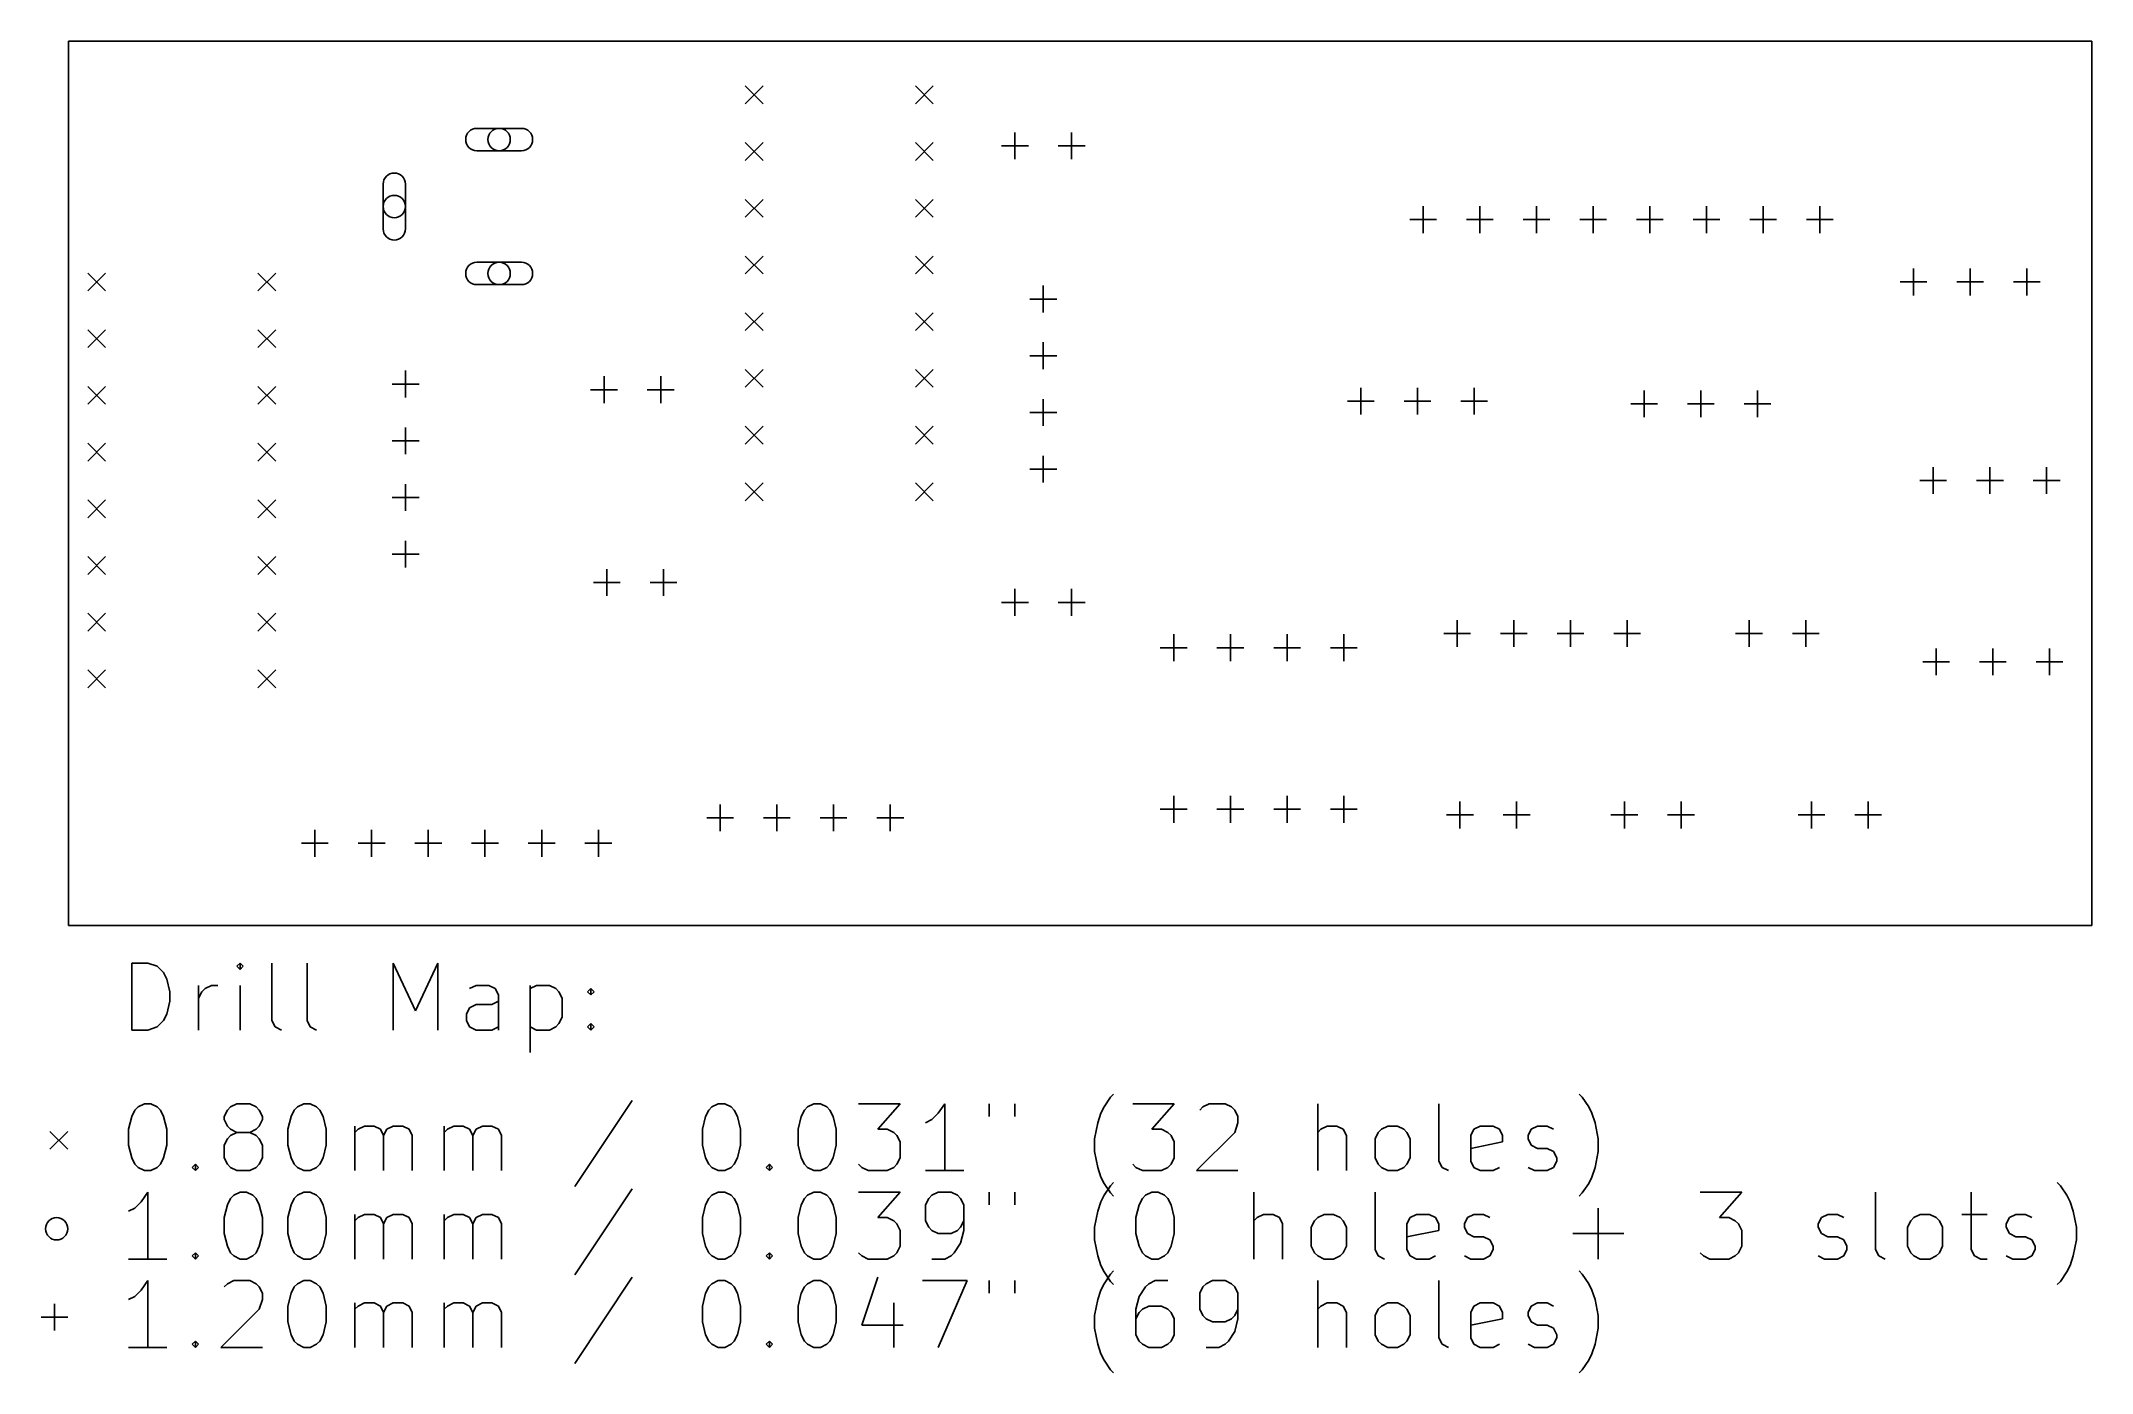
# Model space of a CAD drawing. Extents: x 155.5 to 247.4, y -140.1 to -80.4.
import ezdxf

# ---------------------------------------------------------------- set-up
doc = ezdxf.new("R2010")
doc.units = 0
doc.layers.add('BLACK', color=7, linetype='CONTINUOUS')

msp = doc.modelspace()

# ---------------------------------------------------------------- linework, layer by layer
at = {"layer": 'BLACK', "linetype": 'CONTINUOUS'}
for p, q in [((156.718, -120.015), (156.718, -80.391)), ((156.718, -80.391), (247.396, -80.391)), ((247.396, -80.391), (247.396, -120.015)), ((187.052, -82.404), (187.852, -83.204)), ((187.852, -82.404), (187.052, -83.204)), ((194.672, -82.404), (195.472, -83.204)), ((195.472, -82.404), (194.672, -83.204)), ((177.022, -84.305), (175.022, -84.305)), ((199.136, -84.49), (199.136, -85.69)), ((201.676, -84.49), (201.676, -85.69)), ((177.022, -85.305), (175.022, -85.305)), ((187.052, -84.944), (187.852, -85.744)), ((187.852, -84.944), (187.052, -85.744)), ((194.672, -84.944), (195.472, -85.744)), ((195.472, -84.944), (194.672, -85.744)), ((198.536, -85.09), (199.736, -85.09)), ((201.076, -85.09), (202.276, -85.09)), ((170.822, -86.805), (170.822, -88.805)), ((171.822, -86.805), (171.822, -88.805)), ((187.052, -87.484), (187.852, -88.284)), ((187.852, -87.484), (187.052, -88.284)), ((194.672, -87.484), (195.472, -88.284)), ((195.472, -87.484), (194.672, -88.284)), ((217.424, -87.792), (217.424, -88.992)), ((219.964, -87.792), (219.964, -88.992)), ((222.504, -87.792), (222.504, -88.992)), ((225.044, -87.792), (225.044, -88.992)), ((227.584, -87.792), (227.584, -88.992)), ((230.124, -87.792), (230.124, -88.992)), ((232.664, -87.792), (232.664, -88.992)), ((235.204, -87.792), (235.204, -88.992)), ((216.824, -88.392), (218.024, -88.392)), ((219.364, -88.392), (220.564, -88.392)), ((221.904, -88.392), (223.104, -88.392)), ((224.444, -88.392), (225.644, -88.392)), ((226.984, -88.392), (228.184, -88.392)), ((229.524, -88.392), (230.724, -88.392)), ((232.064, -88.392), (233.264, -88.392)), ((234.604, -88.392), (235.804, -88.392)), ((187.052, -90.024), (187.852, -90.824)), ((187.852, -90.024), (187.052, -90.824)), ((194.672, -90.024), (195.472, -90.824)), ((195.472, -90.024), (194.672, -90.824)), ((157.588, -90.786), (158.388, -91.586)), ((158.388, -90.786), (157.588, -91.586)), ((165.208, -90.786), (166.008, -91.586)), ((166.008, -90.786), (165.208, -91.586)), ((177.022, -90.305), (175.022, -90.305)), ((239.395, -90.586), (239.395, -91.786)), ((241.935, -90.586), (241.935, -91.786)), ((244.475, -90.586), (244.475, -91.786)), ((177.022, -91.305), (175.022, -91.305)), ((200.406, -91.348), (200.406, -92.548)), ((238.795, -91.186), (239.995, -91.186)), ((241.335, -91.186), (242.535, -91.186)), ((243.875, -91.186), (245.075, -91.186)), ((187.052, -92.564), (187.852, -93.364)), ((187.852, -92.564), (187.052, -93.364)), ((194.672, -92.564), (195.472, -93.364)), ((195.472, -92.564), (194.672, -93.364)), ((199.806, -91.948), (201.006, -91.948)), ((157.588, -93.326), (158.388, -94.126)), ((158.388, -93.326), (157.588, -94.126)), ((165.208, -93.326), (166.008, -94.126)), ((166.008, -93.326), (165.208, -94.126)), ((199.806, -94.488), (201.006, -94.488)), ((200.406, -93.888), (200.406, -95.088)), ((171.831, -95.158), (171.831, -96.358)), ((180.721, -95.412), (180.721, -96.612)), ((183.261, -95.412), (183.261, -96.612)), ((187.052, -95.104), (187.852, -95.904)), ((187.852, -95.104), (187.052, -95.904)), ((194.672, -95.104), (195.472, -95.904)), ((195.472, -95.104), (194.672, -95.904)), ((157.588, -95.866), (158.388, -96.666)), ((158.388, -95.866), (157.588, -96.666)), ((165.208, -95.866), (166.008, -96.666)), ((166.008, -95.866), (165.208, -96.666)), ((171.231, -95.758), (172.431, -95.758)), ((180.121, -96.012), (181.321, -96.012)), ((182.661, -96.012), (183.861, -96.012)), ((200.406, -96.428), (200.406, -97.628)), ((214.63, -95.92), (214.63, -97.12)), ((217.17, -95.92), (217.17, -97.12)), ((219.71, -95.92), (219.71, -97.12)), ((227.33, -96.047), (227.33, -97.247)), ((229.87, -96.047), (229.87, -97.247)), ((232.41, -96.047), (232.41, -97.247)), ((199.806, -97.028), (201.006, -97.028)), ((214.03, -96.52), (215.23, -96.52)), ((216.57, -96.52), (217.77, -96.52)), ((219.11, -96.52), (220.31, -96.52)), ((226.73, -96.647), (227.93, -96.647)), ((229.27, -96.647), (230.47, -96.647)), ((231.81, -96.647), (233.01, -96.647)), ((171.231, -98.298), (172.431, -98.298)), ((171.831, -97.698), (171.831, -98.898)), ((187.052, -97.644), (187.852, -98.444)), ((187.852, -97.644), (187.052, -98.444)), ((194.672, -97.644), (195.472, -98.444)), ((195.472, -97.644), (194.672, -98.444)), ((157.588, -98.406), (158.388, -99.206)), ((158.388, -98.406), (157.588, -99.206)), ((165.208, -98.406), (166.008, -99.206)), ((166.008, -98.406), (165.208, -99.206)), ((200.406, -98.968), (200.406, -100.168)), ((199.806, -99.568), (201.006, -99.568)), ((239.684, -100.076), (240.884, -100.076)), ((240.284, -99.476), (240.284, -100.676)), ((242.224, -100.076), (243.424, -100.076)), ((242.824, -99.476), (242.824, -100.676)), ((244.764, -100.076), (245.964, -100.076)), ((245.364, -99.476), (245.364, -100.676)), ((157.588, -100.946), (158.388, -101.746)), ((158.388, -100.946), (157.588, -101.746)), ((165.208, -100.946), (166.008, -101.746)), ((166.008, -100.946), (165.208, -101.746)), ((171.231, -100.838), (172.431, -100.838)), ((171.831, -100.238), (171.831, -101.438)), ((187.052, -100.184), (187.852, -100.984)), ((187.852, -100.184), (187.052, -100.984)), ((194.672, -100.184), (195.472, -100.984)), ((195.472, -100.184), (194.672, -100.984)), ((171.831, -102.778), (171.831, -103.978)), ((157.588, -103.486), (158.388, -104.286)), ((158.388, -103.486), (157.588, -104.286)), ((165.208, -103.486), (166.008, -104.286)), ((166.008, -103.486), (165.208, -104.286)), ((171.231, -103.378), (172.431, -103.378)), ((180.248, -104.648), (181.448, -104.648)), ((180.848, -104.048), (180.848, -105.248)), ((182.788, -104.648), (183.988, -104.648)), ((183.388, -104.048), (183.388, -105.248)), ((198.536, -105.537), (199.736, -105.537)), ((199.136, -104.937), (199.136, -106.137)), ((201.076, -105.537), (202.276, -105.537)), ((201.676, -104.937), (201.676, -106.137)), ((157.588, -106.026), (158.388, -106.826)), ((158.388, -106.026), (157.588, -106.826)), ((165.208, -106.026), (166.008, -106.826)), ((166.008, -106.026), (165.208, -106.826)), ((218.948, -106.334), (218.948, -107.534)), ((221.488, -106.334), (221.488, -107.534)), ((224.028, -106.334), (224.028, -107.534)), ((226.568, -106.334), (226.568, -107.534)), ((232.029, -106.334), (232.029, -107.534)), ((234.569, -106.334), (234.569, -107.534)), ((206.248, -106.969), (206.248, -108.169)), ((208.788, -106.969), (208.788, -108.169)), ((211.328, -106.969), (211.328, -108.169)), ((213.868, -106.969), (213.868, -108.169)), ((218.348, -106.934), (219.548, -106.934)), ((220.888, -106.934), (222.088, -106.934)), ((223.428, -106.934), (224.628, -106.934)), ((225.968, -106.934), (227.168, -106.934)), ((231.429, -106.934), (232.629, -106.934)), ((233.969, -106.934), (235.169, -106.934)), ((205.648, -107.569), (206.848, -107.569)), ((208.188, -107.569), (209.388, -107.569)), ((210.728, -107.569), (211.928, -107.569)), ((213.268, -107.569), (214.468, -107.569)), ((239.811, -108.204), (241.011, -108.204)), ((240.411, -107.604), (240.411, -108.804)), ((242.351, -108.204), (243.551, -108.204)), ((242.951, -107.604), (242.951, -108.804)), ((244.891, -108.204), (246.091, -108.204)), ((245.491, -107.604), (245.491, -108.804)), ((157.588, -108.566), (158.388, -109.366)), ((158.388, -108.566), (157.588, -109.366)), ((165.208, -108.566), (166.008, -109.366)), ((166.008, -108.566), (165.208, -109.366)), ((185.928, -114.589), (185.928, -115.789)), ((188.468, -114.589), (188.468, -115.789)), ((191.008, -114.589), (191.008, -115.789)), ((193.548, -114.589), (193.548, -115.789)), ((205.648, -114.808), (206.848, -114.808)), ((206.248, -114.208), (206.248, -115.408)), ((208.188, -114.808), (209.388, -114.808)), ((208.788, -114.208), (208.788, -115.408)), ((210.728, -114.808), (211.928, -114.808)), ((211.328, -114.208), (211.328, -115.408)), ((213.268, -114.808), (214.468, -114.808)), ((213.868, -114.208), (213.868, -115.408)), ((219.075, -114.462), (219.075, -115.662)), ((221.615, -114.462), (221.615, -115.662)), ((226.441, -114.462), (226.441, -115.662)), ((228.981, -114.462), (228.981, -115.662)), ((234.823, -114.462), (234.823, -115.662)), ((237.363, -114.462), (237.363, -115.662)), ((167.767, -115.732), (167.767, -116.932)), ((170.307, -115.732), (170.307, -116.932)), ((172.847, -115.732), (172.847, -116.932)), ((175.387, -115.732), (175.387, -116.932)), ((177.927, -115.732), (177.927, -116.932)), ((180.467, -115.732), (180.467, -116.932)), ((185.328, -115.189), (186.528, -115.189)), ((187.868, -115.189), (189.068, -115.189)), ((190.408, -115.189), (191.608, -115.189)), ((192.948, -115.189), (194.148, -115.189)), ((218.475, -115.062), (219.675, -115.062)), ((221.015, -115.062), (222.215, -115.062)), ((225.841, -115.062), (227.041, -115.062)), ((228.381, -115.062), (229.581, -115.062)), ((234.223, -115.062), (235.423, -115.062)), ((236.763, -115.062), (237.963, -115.062)), ((167.167, -116.332), (168.367, -116.332)), ((169.707, -116.332), (170.907, -116.332)), ((172.247, -116.332), (173.447, -116.332)), ((174.787, -116.332), (175.987, -116.332)), ((177.327, -116.332), (178.527, -116.332)), ((179.867, -116.332), (181.067, -116.332)), ((247.396, -120.015), (156.718, -120.015)), ((159.557, -124.697), (159.557, -121.697)), ((159.557, -121.697), (160.272, -121.697)), ((160.272, -121.697), (160.7, -121.84)), ((160.7, -121.84), (160.986, -122.126)), ((160.986, -122.126), (161.129, -122.411)), ((164.414, -121.697), (164.272, -121.84)), ((164.272, -121.84), (164.414, -121.983)), ((164.557, -121.84), (164.414, -121.697)), ((164.414, -121.697), (164.414, -121.983)), ((164.414, -121.983), (164.557, -121.84)), ((165.843, -124.269), (165.843, -121.697)), ((167.414, -124.269), (167.414, -121.697)), ((171.272, -124.697), (171.272, -121.697)), ((171.272, -121.697), (172.272, -123.84)), ((172.272, -123.84), (173.272, -121.697)), ((173.272, -121.697), (173.272, -124.697)), ((161.129, -122.411), (161.272, -122.983)), ((161.272, -122.983), (161.272, -123.411)), ((162.557, -124.697), (162.557, -122.697)), ((162.557, -123.269), (162.7, -122.983)), ((162.7, -122.983), (162.843, -122.84)), ((162.843, -122.84), (163.129, -122.697)), ((163.129, -122.697), (163.414, -122.697)), ((164.414, -124.697), (164.414, -122.697)), ((174.986, -122.697), (174.7, -122.84)), ((175.557, -122.697), (174.986, -122.697)), ((175.843, -122.84), (175.557, -122.697)), ((175.986, -123.126), (175.843, -122.84)), ((175.986, -124.697), (175.986, -123.126)), ((177.414, -122.697), (177.414, -125.697)), ((177.414, -122.84), (177.7, -122.697)), ((177.7, -122.697), (178.272, -122.697)), ((178.272, -122.697), (178.557, -122.84)), ((178.557, -122.84), (178.7, -122.983)), ((178.7, -122.983), (178.843, -123.269)), ((179.986, -122.983), (180.129, -122.84)), ((180.129, -123.126), (179.986, -122.983)), ((180.129, -122.84), (180.272, -122.983)), ((180.129, -122.84), (180.129, -123.126)), ((180.272, -122.983), (180.129, -123.126)), ((161.129, -123.983), (160.986, -124.269)), ((161.272, -123.411), (161.129, -123.983)), ((174.557, -123.983), (174.7, -123.697)), ((174.557, -124.269), (174.557, -123.983)), ((174.7, -123.697), (174.986, -123.554)), ((174.986, -123.554), (175.7, -123.554)), ((175.7, -123.554), (175.986, -123.411)), ((178.843, -123.269), (178.843, -124.126)), ((160.272, -124.697), (159.557, -124.697)), ((160.7, -124.554), (160.272, -124.697)), ((160.986, -124.269), (160.7, -124.554)), ((165.986, -124.554), (165.843, -124.269)), ((166.272, -124.697), (165.986, -124.554)), ((167.557, -124.554), (167.414, -124.269)), ((167.843, -124.697), (167.557, -124.554)), ((174.7, -124.554), (174.557, -124.269)), ((174.986, -124.697), (174.7, -124.554)), ((175.7, -124.697), (174.986, -124.697)), ((175.986, -124.554), (175.7, -124.697)), ((177.7, -124.697), (177.414, -124.554)), ((178.272, -124.697), (177.7, -124.697)), ((178.557, -124.554), (178.272, -124.697)), ((178.7, -124.411), (178.557, -124.554)), ((178.843, -124.126), (178.7, -124.411)), ((179.986, -124.554), (180.129, -124.411)), ((180.129, -124.697), (179.986, -124.554)), ((180.129, -124.411), (180.272, -124.554)), ((180.129, -124.411), (180.129, -124.697)), ((180.272, -124.554), (180.129, -124.697)), ((203.129, -128.14), (203.414, -127.711)), ((203.414, -127.711), (203.557, -127.569)), ((224.557, -127.711), (224.414, -127.569)), ((224.843, -128.14), (224.557, -127.711)), ((159.414, -129.14), (159.557, -128.569)), ((159.557, -128.569), (159.7, -128.283)), ((159.7, -128.283), (159.843, -128.14)), ((159.843, -128.14), (160.129, -127.997)), ((160.129, -127.997), (160.414, -127.997)), ((160.414, -127.997), (160.7, -128.14)), ((160.7, -128.14), (160.843, -128.283)), ((160.843, -128.283), (160.986, -128.569)), ((160.986, -128.569), (161.129, -129.14)), ((163.7, -128.569), (163.843, -128.283)), ((163.7, -128.711), (163.7, -128.569)), ((163.843, -128.283), (163.986, -128.14)), ((163.986, -128.14), (164.272, -127.997)), ((164.272, -127.997), (164.843, -127.997)), ((164.843, -127.997), (165.129, -128.14)), ((165.129, -128.14), (165.272, -128.283)), ((165.272, -128.283), (165.414, -128.569)), ((165.414, -128.569), (165.414, -128.711)), ((166.557, -129.14), (166.7, -128.569)), ((166.7, -128.569), (166.843, -128.283)), ((166.843, -128.283), (166.986, -128.14)), ((166.986, -128.14), (167.272, -127.997)), ((167.272, -127.997), (167.557, -127.997)), ((167.557, -127.997), (167.843, -128.14)), ((167.843, -128.14), (167.986, -128.283)), ((167.986, -128.283), (168.129, -128.569)), ((168.129, -128.569), (168.272, -129.14)), ((181.986, -127.854), (179.414, -131.711)), ((185.129, -129.14), (185.272, -128.569)), ((185.272, -128.569), (185.414, -128.283)), ((185.414, -128.283), (185.557, -128.14)), ((185.557, -128.14), (185.843, -127.997)), ((185.843, -127.997), (186.129, -127.997)), ((186.129, -127.997), (186.414, -128.14)), ((186.414, -128.14), (186.557, -128.283)), ((186.557, -128.283), (186.7, -128.569)), ((186.7, -128.569), (186.843, -129.14)), ((189.414, -129.14), (189.557, -128.569)), ((189.557, -128.569), (189.7, -128.283)), ((189.7, -128.283), (189.843, -128.14)), ((189.843, -128.14), (190.129, -127.997)), ((190.129, -127.997), (190.414, -127.997)), ((190.414, -127.997), (190.7, -128.14)), ((190.7, -128.14), (190.843, -128.283)), ((190.843, -128.283), (190.986, -128.569)), ((190.986, -128.569), (191.129, -129.14)), ((192.129, -127.997), (193.986, -127.997)), ((193.986, -127.997), (192.986, -129.14)), ((195.7, -128.426), (195.414, -128.711)), ((195.986, -127.997), (195.7, -128.426)), ((195.986, -130.997), (195.986, -127.997)), ((197.986, -127.997), (197.986, -128.569)), ((199.129, -127.997), (199.129, -128.569)), ((202.843, -128.854), (202.986, -128.426)), ((202.986, -128.426), (203.129, -128.14)), ((204.414, -127.997), (206.272, -127.997)), ((206.272, -127.997), (205.272, -129.14)), ((207.414, -128.283), (207.557, -128.14)), ((207.557, -128.14), (207.843, -127.997)), ((207.843, -127.997), (208.557, -127.997)), ((208.557, -127.997), (208.843, -128.14)), ((208.843, -128.14), (208.986, -128.283)), ((208.986, -128.283), (209.129, -128.569)), ((209.129, -128.569), (209.129, -128.854)), ((212.7, -130.997), (212.7, -127.997)), ((218.129, -130.569), (218.129, -127.997)), ((224.986, -128.426), (224.843, -128.14)), ((225.129, -128.854), (224.986, -128.426)), ((155.893, -129.24), (156.693, -130.04)), ((156.693, -129.24), (155.893, -130.04)), ((159.414, -129.854), (159.414, -129.14)), ((161.129, -129.14), (161.129, -129.854)), ((163.843, -128.997), (163.7, -128.711)), ((163.843, -129.569), (163.7, -129.854)), ((163.986, -129.14), (163.843, -128.997)), ((163.986, -129.426), (163.843, -129.569)), ((164.272, -129.283), (163.986, -129.14)), ((164.272, -129.283), (163.986, -129.426)), ((164.843, -129.283), (164.272, -129.283)), ((165.129, -129.14), (164.843, -129.283)), ((165.129, -129.426), (164.843, -129.283)), ((165.272, -128.997), (165.129, -129.14)), ((165.272, -129.569), (165.129, -129.426)), ((165.414, -128.711), (165.272, -128.997)), ((165.414, -129.854), (165.272, -129.569)), ((166.557, -129.854), (166.557, -129.14)), ((168.272, -129.14), (168.272, -129.854)), ((169.557, -130.997), (169.557, -128.997)), ((169.557, -129.283), (169.7, -129.14)), ((169.7, -129.14), (169.986, -128.997)), ((169.986, -128.997), (170.414, -128.997)), ((170.414, -128.997), (170.7, -129.14)), ((170.7, -129.14), (170.843, -129.426)), ((170.843, -129.426), (170.986, -129.14)), ((170.843, -129.426), (170.843, -130.997)), ((170.986, -129.14), (171.272, -128.997)), ((171.272, -128.997), (171.7, -128.997)), ((171.7, -128.997), (171.986, -129.14)), ((171.986, -129.14), (172.129, -129.426)), ((172.129, -129.426), (172.129, -130.997)), ((173.557, -130.997), (173.557, -128.997)), ((173.557, -129.283), (173.7, -129.14)), ((173.7, -129.14), (173.986, -128.997)), ((173.986, -128.997), (174.414, -128.997)), ((174.414, -128.997), (174.7, -129.14)), ((174.7, -129.14), (174.843, -129.426)), ((174.843, -129.426), (174.986, -129.14)), ((174.843, -129.426), (174.843, -130.997)), ((174.986, -129.14), (175.272, -128.997)), ((175.272, -128.997), (175.7, -128.997)), ((175.7, -128.997), (175.986, -129.14)), ((175.986, -129.14), (176.129, -129.426)), ((176.129, -129.426), (176.129, -130.997)), ((185.129, -129.854), (185.129, -129.14)), ((186.843, -129.14), (186.843, -129.854)), ((189.414, -129.854), (189.414, -129.14)), ((191.129, -129.14), (191.129, -129.854)), ((192.986, -129.14), (193.414, -129.14)), ((193.414, -129.14), (193.7, -129.283)), ((193.7, -129.283), (193.843, -129.426)), ((193.843, -129.426), (193.986, -129.711)), ((195.414, -128.711), (195.129, -128.854)), ((202.7, -129.569), (202.843, -128.854)), ((202.7, -130.14), (202.7, -129.569)), ((205.272, -129.14), (205.7, -129.14)), ((205.7, -129.14), (205.986, -129.283)), ((205.986, -129.283), (206.129, -129.426)), ((206.129, -129.426), (206.272, -129.711)), ((208.986, -129.283), (207.272, -130.997)), ((209.129, -128.854), (208.986, -129.283)), ((212.843, -129.14), (212.7, -129.283)), ((213.129, -128.997), (212.843, -129.14)), ((213.557, -128.997), (213.129, -128.997)), ((213.843, -129.14), (213.557, -128.997)), ((213.986, -129.426), (213.843, -129.14)), ((213.986, -130.997), (213.986, -129.426)), ((215.272, -129.569), (215.414, -129.283)), ((215.272, -130.426), (215.272, -129.569)), ((215.414, -129.283), (215.557, -129.14)), ((215.557, -129.14), (215.843, -128.997)), ((215.843, -128.997), (216.272, -128.997)), ((216.272, -128.997), (216.557, -129.14)), ((216.557, -129.14), (216.7, -129.283)), ((216.7, -129.283), (216.843, -129.569)), ((216.843, -129.569), (216.843, -130.426)), ((219.557, -129.426), (219.7, -129.14)), ((219.557, -130.569), (219.557, -129.426)), ((219.7, -129.14), (219.986, -128.997)), ((219.986, -128.997), (220.557, -128.997)), ((220.557, -128.997), (220.843, -129.14)), ((220.843, -129.14), (220.986, -129.426)), ((220.986, -129.426), (220.986, -129.711)), ((222.129, -129.426), (222.272, -129.14)), ((222.129, -129.569), (222.129, -129.426)), ((222.272, -129.854), (222.129, -129.569)), ((222.272, -129.14), (222.557, -128.997)), ((222.557, -128.997), (222.986, -128.997)), ((222.986, -128.997), (223.272, -129.14)), ((225.272, -129.569), (225.129, -128.854)), ((225.272, -130.14), (225.272, -129.569)), ((159.557, -130.426), (159.414, -129.854)), ((159.7, -130.711), (159.557, -130.426)), ((160.986, -130.426), (160.843, -130.711)), ((161.129, -129.854), (160.986, -130.426)), ((163.7, -129.854), (163.7, -130.426)), ((163.7, -130.426), (163.843, -130.711)), ((165.272, -130.711), (165.414, -130.426)), ((165.414, -130.426), (165.414, -129.854)), ((166.7, -130.426), (166.557, -129.854)), ((166.843, -130.711), (166.7, -130.426)), ((168.129, -130.426), (167.986, -130.711)), ((168.272, -129.854), (168.129, -130.426)), ((185.272, -130.426), (185.129, -129.854)), ((185.414, -130.711), (185.272, -130.426)), ((186.7, -130.426), (186.557, -130.711)), ((186.843, -129.854), (186.7, -130.426)), ((189.557, -130.426), (189.414, -129.854)), ((189.7, -130.711), (189.557, -130.426)), ((190.986, -130.426), (190.843, -130.711)), ((191.129, -129.854), (190.986, -130.426)), ((193.986, -130.426), (193.843, -130.711)), ((193.986, -129.711), (193.986, -130.426)), ((202.843, -130.854), (202.7, -130.14)), ((206.272, -130.426), (206.129, -130.711)), ((206.272, -129.711), (206.272, -130.426)), ((215.414, -130.711), (215.272, -130.426)), ((216.843, -130.426), (216.7, -130.711)), ((220.986, -129.711), (219.557, -129.997)), ((222.557, -129.997), (222.272, -129.854)), ((222.986, -129.997), (222.557, -129.997)), ((223.272, -130.14), (222.986, -129.997)), ((223.414, -130.426), (223.272, -130.14)), ((223.414, -130.569), (223.414, -130.426)), ((225.129, -130.854), (225.272, -130.14)), ((159.843, -130.854), (159.7, -130.711)), ((160.129, -130.997), (159.843, -130.854)), ((160.414, -130.997), (160.129, -130.997)), ((160.7, -130.854), (160.414, -130.997)), ((160.843, -130.711), (160.7, -130.854)), ((162.272, -130.854), (162.414, -130.711)), ((162.414, -130.997), (162.272, -130.854)), ((162.414, -130.711), (162.557, -130.854)), ((162.414, -130.711), (162.414, -130.997)), ((162.557, -130.854), (162.414, -130.997)), ((163.843, -130.711), (163.986, -130.854)), ((163.986, -130.854), (164.272, -130.997)), ((164.272, -130.997), (164.843, -130.997)), ((164.843, -130.997), (165.129, -130.854)), ((165.129, -130.854), (165.272, -130.711)), ((166.986, -130.854), (166.843, -130.711)), ((167.272, -130.997), (166.986, -130.854)), ((167.557, -130.997), (167.272, -130.997)), ((167.843, -130.854), (167.557, -130.997)), ((167.986, -130.711), (167.843, -130.854)), ((185.557, -130.854), (185.414, -130.711)), ((185.843, -130.997), (185.557, -130.854)), ((186.129, -130.997), (185.843, -130.997)), ((186.414, -130.854), (186.129, -130.997)), ((186.557, -130.711), (186.414, -130.854)), ((187.986, -130.854), (188.129, -130.711)), ((188.129, -130.997), (187.986, -130.854)), ((188.129, -130.711), (188.272, -130.854)), ((188.129, -130.711), (188.129, -130.997)), ((188.272, -130.854), (188.129, -130.997)), ((189.843, -130.854), (189.7, -130.711)), ((190.129, -130.997), (189.843, -130.854)), ((190.414, -130.997), (190.129, -130.997)), ((190.7, -130.854), (190.414, -130.997)), ((190.843, -130.711), (190.7, -130.854)), ((192.272, -130.854), (192.129, -130.711)), ((192.557, -130.997), (192.272, -130.854)), ((193.414, -130.997), (192.557, -130.997)), ((193.7, -130.854), (193.414, -130.997)), ((193.843, -130.711), (193.7, -130.854)), ((196.843, -130.997), (195.129, -130.997)), ((202.986, -131.283), (202.843, -130.854)), ((203.129, -131.569), (202.986, -131.283)), ((204.557, -130.854), (204.414, -130.711)), ((204.843, -130.997), (204.557, -130.854)), ((205.7, -130.997), (204.843, -130.997)), ((205.986, -130.854), (205.7, -130.997)), ((206.129, -130.711), (205.986, -130.854)), ((207.272, -130.997), (209.129, -130.997)), ((215.557, -130.854), (215.414, -130.711)), ((215.843, -130.997), (215.557, -130.854)), ((216.272, -130.997), (215.843, -130.997)), ((216.557, -130.854), (216.272, -130.997)), ((216.7, -130.711), (216.557, -130.854)), ((218.272, -130.854), (218.129, -130.569)), ((218.557, -130.997), (218.272, -130.854)), ((219.7, -130.854), (219.557, -130.569)), ((219.986, -130.997), (219.7, -130.854)), ((220.557, -130.997), (219.986, -130.997)), ((220.843, -130.854), (220.557, -130.997)), ((222.129, -130.854), (222.414, -130.997)), ((222.414, -130.997), (222.986, -130.997)), ((222.986, -130.997), (223.272, -130.854)), ((223.272, -130.854), (223.414, -130.569)), ((224.843, -131.569), (224.986, -131.283)), ((224.986, -131.283), (225.129, -130.854)), ((160.272, -131.957), (159.986, -132.386)), ((160.272, -134.957), (160.272, -131.957)), ((163.843, -132.529), (163.986, -132.243)), ((163.986, -132.243), (164.129, -132.1)), ((164.129, -132.1), (164.414, -131.957)), ((164.414, -131.957), (164.7, -131.957)), ((164.7, -131.957), (164.986, -132.1)), ((164.986, -132.1), (165.129, -132.243)), ((165.129, -132.243), (165.272, -132.529)), ((166.7, -132.529), (166.843, -132.243)), ((166.843, -132.243), (166.986, -132.1)), ((166.986, -132.1), (167.272, -131.957)), ((167.272, -131.957), (167.557, -131.957)), ((167.557, -131.957), (167.843, -132.1)), ((167.843, -132.1), (167.986, -132.243)), ((167.986, -132.243), (168.129, -132.529)), ((181.986, -131.814), (179.414, -135.671)), ((185.272, -132.529), (185.414, -132.243)), ((185.414, -132.243), (185.557, -132.1)), ((185.557, -132.1), (185.843, -131.957)), ((185.843, -131.957), (186.129, -131.957)), ((186.129, -131.957), (186.414, -132.1)), ((186.414, -132.1), (186.557, -132.243)), ((186.557, -132.243), (186.7, -132.529)), ((189.557, -132.529), (189.7, -132.243)), ((189.7, -132.243), (189.843, -132.1)), ((189.843, -132.1), (190.129, -131.957)), ((190.129, -131.957), (190.414, -131.957)), ((190.414, -131.957), (190.7, -132.1)), ((190.7, -132.1), (190.843, -132.243)), ((190.843, -132.243), (190.986, -132.529)), ((192.129, -131.957), (193.986, -131.957)), ((193.986, -131.957), (192.986, -133.1)), ((195.272, -132.243), (195.129, -132.529)), ((195.414, -132.1), (195.272, -132.243)), ((195.7, -131.957), (195.414, -132.1)), ((196.272, -131.957), (195.7, -131.957)), ((196.557, -132.1), (196.272, -131.957)), ((196.7, -132.243), (196.557, -132.1)), ((196.843, -132.529), (196.7, -132.243)), ((197.986, -131.957), (197.986, -132.529)), ((199.129, -131.957), (199.129, -132.529)), ((202.986, -132.386), (203.129, -132.1)), ((203.414, -131.997), (203.129, -131.569)), ((203.129, -132.1), (203.414, -131.671)), ((203.414, -131.671), (203.557, -131.529)), ((203.557, -132.14), (203.414, -131.997)), ((204.7, -132.529), (204.843, -132.243)), ((204.843, -132.243), (204.986, -132.1)), ((204.986, -132.1), (205.272, -131.957)), ((205.272, -131.957), (205.557, -131.957)), ((205.557, -131.957), (205.843, -132.1)), ((205.843, -132.1), (205.986, -132.243)), ((205.986, -132.243), (206.129, -132.529)), ((209.843, -134.957), (209.843, -131.957)), ((215.272, -134.529), (215.272, -131.957)), ((224.414, -132.14), (224.557, -131.997)), ((224.557, -131.997), (224.843, -131.569)), ((229.843, -131.957), (231.7, -131.957)), ((231.7, -131.957), (230.7, -133.1)), ((237.7, -134.529), (237.7, -131.957)), ((241.986, -131.957), (241.986, -134.529)), ((245.986, -131.671), (245.843, -131.529)), ((246.272, -132.1), (245.986, -131.671)), ((246.414, -132.386), (246.272, -132.1)), ((159.7, -132.671), (159.414, -132.814)), ((159.986, -132.386), (159.7, -132.671)), ((163.7, -133.1), (163.843, -132.529)), ((163.7, -133.814), (163.7, -133.1)), ((165.272, -132.529), (165.414, -133.1)), ((165.414, -133.1), (165.414, -133.814)), ((166.557, -133.1), (166.7, -132.529)), ((166.557, -133.814), (166.557, -133.1)), ((168.129, -132.529), (168.272, -133.1)), ((168.272, -133.1), (168.272, -133.814)), ((169.557, -134.957), (169.557, -132.957)), ((169.557, -133.243), (169.7, -133.1)), ((169.7, -133.1), (169.986, -132.957)), ((169.986, -132.957), (170.414, -132.957)), ((170.414, -132.957), (170.7, -133.1)), ((170.7, -133.1), (170.843, -133.386)), ((170.843, -133.386), (170.986, -133.1)), ((170.986, -133.1), (171.272, -132.957)), ((171.272, -132.957), (171.7, -132.957)), ((171.7, -132.957), (171.986, -133.1)), ((171.986, -133.1), (172.129, -133.386)), ((173.557, -134.957), (173.557, -132.957)), ((173.557, -133.243), (173.7, -133.1)), ((173.7, -133.1), (173.986, -132.957)), ((173.986, -132.957), (174.414, -132.957)), ((174.414, -132.957), (174.7, -133.1)), ((174.7, -133.1), (174.843, -133.386)), ((174.843, -133.386), (174.986, -133.1)), ((174.986, -133.1), (175.272, -132.957)), ((175.272, -132.957), (175.7, -132.957)), ((175.7, -132.957), (175.986, -133.1)), ((175.986, -133.1), (176.129, -133.386)), ((185.129, -133.1), (185.272, -132.529)), ((185.129, -133.814), (185.129, -133.1)), ((186.7, -132.529), (186.843, -133.1)), ((186.843, -133.1), (186.843, -133.814)), ((189.414, -133.1), (189.557, -132.529)), ((189.414, -133.814), (189.414, -133.1)), ((190.986, -132.529), (191.129, -133.1)), ((191.129, -133.1), (191.129, -133.814)), ((192.986, -133.1), (193.414, -133.1)), ((193.414, -133.1), (193.7, -133.243)), ((193.7, -133.243), (193.843, -133.386)), ((195.129, -132.529), (195.129, -133.243)), ((195.129, -133.243), (195.272, -133.529)), ((196.7, -133.529), (196.843, -133.243)), ((196.843, -133.671), (196.843, -132.529)), ((202.7, -133.529), (202.843, -132.814)), ((202.843, -132.814), (202.986, -132.386)), ((204.557, -133.1), (204.7, -132.529)), ((204.557, -133.814), (204.557, -133.1)), ((206.129, -132.529), (206.272, -133.1)), ((206.272, -133.1), (206.272, -133.814)), ((209.986, -133.1), (209.843, -133.243)), ((210.272, -132.957), (209.986, -133.1)), ((210.7, -132.957), (210.272, -132.957)), ((210.986, -133.1), (210.7, -132.957)), ((211.129, -133.386), (210.986, -133.1)), ((212.414, -133.529), (212.557, -133.243)), ((212.557, -133.243), (212.7, -133.1)), ((212.7, -133.1), (212.986, -132.957)), ((212.986, -132.957), (213.414, -132.957)), ((213.414, -132.957), (213.7, -133.1)), ((213.7, -133.1), (213.843, -133.243)), ((213.843, -133.243), (213.986, -133.529)), ((216.7, -133.386), (216.843, -133.1)), ((216.843, -133.1), (217.129, -132.957)), ((217.129, -132.957), (217.7, -132.957)), ((217.7, -132.957), (217.986, -133.1)), ((217.986, -133.1), (218.129, -133.386)), ((219.272, -133.386), (219.414, -133.1)), ((219.414, -133.1), (219.7, -132.957)), ((219.7, -132.957), (220.129, -132.957)), ((220.129, -132.957), (220.414, -133.1)), ((225.272, -134.957), (225.272, -132.671)), ((230.7, -133.1), (231.129, -133.1)), ((231.129, -133.1), (231.414, -133.243)), ((231.414, -133.243), (231.557, -133.386)), ((235.129, -133.386), (235.272, -133.1)), ((235.272, -133.1), (235.557, -132.957)), ((235.557, -132.957), (235.986, -132.957)), ((235.986, -132.957), (236.272, -133.1)), ((239.129, -133.529), (239.272, -133.243)), ((239.272, -133.243), (239.414, -133.1)), ((239.414, -133.1), (239.7, -132.957)), ((239.7, -132.957), (240.129, -132.957)), ((240.129, -132.957), (240.414, -133.1)), ((240.414, -133.1), (240.557, -133.243)), ((240.557, -133.243), (240.7, -133.529)), ((241.557, -132.957), (242.7, -132.957)), ((243.557, -133.386), (243.7, -133.1)), ((243.7, -133.1), (243.986, -132.957)), ((243.986, -132.957), (244.414, -132.957)), ((244.414, -132.957), (244.7, -133.1)), ((246.557, -132.814), (246.414, -132.386)), ((246.7, -133.529), (246.557, -132.814)), ((163.843, -134.386), (163.7, -133.814)), ((165.414, -133.814), (165.272, -134.386)), ((166.7, -134.386), (166.557, -133.814)), ((168.272, -133.814), (168.129, -134.386)), ((170.843, -133.386), (170.843, -134.957)), ((172.129, -133.386), (172.129, -134.957)), ((174.843, -133.386), (174.843, -134.957)), ((176.129, -133.386), (176.129, -134.957)), ((185.272, -134.386), (185.129, -133.814)), ((186.843, -133.814), (186.7, -134.386)), ((189.557, -134.386), (189.414, -133.814)), ((191.129, -133.814), (190.986, -134.386)), ((193.843, -133.386), (193.986, -133.671)), ((193.986, -133.671), (193.986, -134.386)), ((195.272, -133.529), (195.414, -133.671)), ((195.414, -133.671), (195.7, -133.814)), ((195.7, -133.814), (196.272, -133.814)), ((196.272, -133.814), (196.557, -133.671)), ((196.557, -133.671), (196.7, -133.529)), ((196.7, -134.243), (196.843, -133.671)), ((202.7, -134.1), (202.7, -133.529)), ((202.843, -134.814), (202.7, -134.1)), ((204.7, -134.386), (204.557, -133.814)), ((206.272, -133.814), (206.129, -134.386)), ((211.129, -134.957), (211.129, -133.386)), ((212.414, -134.386), (212.414, -133.529)), ((213.986, -133.529), (213.986, -134.386)), ((216.7, -134.529), (216.7, -133.386)), ((218.129, -133.671), (216.7, -133.957)), ((218.129, -133.386), (218.129, -133.671)), ((219.272, -133.529), (219.272, -133.386)), ((219.414, -133.814), (219.272, -133.529)), ((219.7, -133.957), (219.414, -133.814)), ((220.129, -133.957), (219.7, -133.957)), ((220.414, -134.1), (220.129, -133.957)), ((220.557, -134.386), (220.414, -134.1)), ((224.129, -133.814), (226.414, -133.814)), ((231.557, -133.386), (231.7, -133.671)), ((231.7, -133.671), (231.7, -134.386)), ((235.129, -133.529), (235.129, -133.386)), ((235.272, -133.814), (235.129, -133.529)), ((235.557, -133.957), (235.272, -133.814)), ((235.986, -133.957), (235.557, -133.957)), ((236.272, -134.1), (235.986, -133.957)), ((236.414, -134.386), (236.272, -134.1)), ((239.129, -134.386), (239.129, -133.529)), ((240.7, -133.529), (240.7, -134.386)), ((243.557, -133.529), (243.557, -133.386)), ((243.7, -133.814), (243.557, -133.529)), ((243.986, -133.957), (243.7, -133.814)), ((244.414, -133.957), (243.986, -133.957)), ((244.7, -134.1), (244.414, -133.957)), ((244.843, -134.386), (244.7, -134.1)), ((246.557, -134.814), (246.7, -134.1)), ((246.7, -134.1), (246.7, -133.529)), ((161.129, -134.957), (159.414, -134.957)), ((162.272, -134.814), (162.414, -134.671)), ((162.414, -134.957), (162.272, -134.814)), ((162.414, -134.671), (162.557, -134.814)), ((162.414, -134.671), (162.414, -134.957)), ((162.557, -134.814), (162.414, -134.957)), ((163.986, -134.671), (163.843, -134.386)), ((164.129, -134.814), (163.986, -134.671)), ((164.414, -134.957), (164.129, -134.814)), ((164.7, -134.957), (164.414, -134.957)), ((164.986, -134.814), (164.7, -134.957)), ((165.129, -134.671), (164.986, -134.814)), ((165.272, -134.386), (165.129, -134.671)), ((166.843, -134.671), (166.7, -134.386)), ((166.986, -134.814), (166.843, -134.671)), ((167.272, -134.957), (166.986, -134.814)), ((167.557, -134.957), (167.272, -134.957)), ((167.843, -134.814), (167.557, -134.957)), ((167.986, -134.671), (167.843, -134.814)), ((168.129, -134.386), (167.986, -134.671)), ((185.414, -134.671), (185.272, -134.386)), ((185.557, -134.814), (185.414, -134.671)), ((185.843, -134.957), (185.557, -134.814)), ((186.129, -134.957), (185.843, -134.957)), ((186.414, -134.814), (186.129, -134.957)), ((186.557, -134.671), (186.414, -134.814)), ((186.7, -134.386), (186.557, -134.671)), ((187.986, -134.814), (188.129, -134.671)), ((188.129, -134.957), (187.986, -134.814)), ((188.129, -134.671), (188.272, -134.814)), ((188.129, -134.671), (188.129, -134.957)), ((188.272, -134.814), (188.129, -134.957)), ((189.7, -134.671), (189.557, -134.386)), ((189.843, -134.814), (189.7, -134.671)), ((190.129, -134.957), (189.843, -134.814)), ((190.414, -134.957), (190.129, -134.957)), ((190.7, -134.814), (190.414, -134.957)), ((190.843, -134.671), (190.7, -134.814)), ((190.986, -134.386), (190.843, -134.671)), ((192.272, -134.814), (192.129, -134.671)), ((192.557, -134.957), (192.272, -134.814)), ((193.414, -134.957), (192.557, -134.957)), ((193.7, -134.814), (193.414, -134.957)), ((193.843, -134.671), (193.7, -134.814)), ((193.986, -134.386), (193.843, -134.671)), ((195.414, -134.957), (195.986, -134.957)), ((195.986, -134.957), (196.272, -134.814)), ((196.272, -134.814), (196.414, -134.671)), ((196.414, -134.671), (196.7, -134.243)), ((202.986, -135.243), (202.843, -134.814)), ((204.843, -134.671), (204.7, -134.386)), ((204.986, -134.814), (204.843, -134.671)), ((205.272, -134.957), (204.986, -134.814)), ((205.557, -134.957), (205.272, -134.957)), ((205.843, -134.814), (205.557, -134.957)), ((205.986, -134.671), (205.843, -134.814)), ((206.129, -134.386), (205.986, -134.671)), ((212.557, -134.671), (212.414, -134.386)), ((212.7, -134.814), (212.557, -134.671)), ((212.986, -134.957), (212.7, -134.814)), ((213.414, -134.957), (212.986, -134.957)), ((213.7, -134.814), (213.414, -134.957)), ((213.843, -134.671), (213.7, -134.814)), ((213.986, -134.386), (213.843, -134.671)), ((215.414, -134.814), (215.272, -134.529)), ((215.7, -134.957), (215.414, -134.814)), ((216.843, -134.814), (216.7, -134.529)), ((217.129, -134.957), (216.843, -134.814)), ((217.7, -134.957), (217.129, -134.957)), ((217.986, -134.814), (217.7, -134.957)), ((219.272, -134.814), (219.557, -134.957)), ((219.557, -134.957), (220.129, -134.957)), ((220.129, -134.957), (220.414, -134.814)), ((220.414, -134.814), (220.557, -134.529)), ((220.557, -134.529), (220.557, -134.386)), ((229.986, -134.814), (229.843, -134.671)), ((230.272, -134.957), (229.986, -134.814)), ((231.129, -134.957), (230.272, -134.957)), ((231.414, -134.814), (231.129, -134.957)), ((231.557, -134.671), (231.414, -134.814)), ((231.7, -134.386), (231.557, -134.671)), ((235.129, -134.814), (235.414, -134.957)), ((235.414, -134.957), (235.986, -134.957)), ((235.986, -134.957), (236.272, -134.814)), ((236.272, -134.814), (236.414, -134.529)), ((236.414, -134.529), (236.414, -134.386)), ((237.843, -134.814), (237.7, -134.529)), ((238.129, -134.957), (237.843, -134.814)), ((239.272, -134.671), (239.129, -134.386)), ((239.414, -134.814), (239.272, -134.671)), ((239.7, -134.957), (239.414, -134.814)), ((240.129, -134.957), (239.7, -134.957)), ((240.414, -134.814), (240.129, -134.957)), ((240.557, -134.671), (240.414, -134.814)), ((240.7, -134.386), (240.557, -134.671)), ((241.986, -134.529), (242.129, -134.814)), ((242.129, -134.814), (242.414, -134.957)), ((242.414, -134.957), (242.7, -134.957)), ((243.557, -134.814), (243.843, -134.957)), ((243.843, -134.957), (244.414, -134.957)), ((244.414, -134.957), (244.7, -134.814)), ((244.7, -134.814), (244.843, -134.529)), ((244.843, -134.529), (244.843, -134.386)), ((246.414, -135.243), (246.557, -134.814)), ((160.272, -135.917), (159.986, -136.346)), ((160.272, -138.917), (160.272, -135.917)), ((163.843, -136.06), (164.129, -135.917)), ((164.129, -135.917), (164.843, -135.917)), ((164.843, -135.917), (165.129, -136.06)), ((166.986, -136.06), (167.272, -135.917)), ((167.272, -135.917), (167.557, -135.917)), ((167.557, -135.917), (167.843, -136.06)), ((181.986, -135.774), (179.414, -139.631)), ((185.557, -136.06), (185.843, -135.917)), ((185.843, -135.917), (186.129, -135.917)), ((186.129, -135.917), (186.414, -136.06)), ((189.843, -136.06), (190.129, -135.917)), ((190.129, -135.917), (190.414, -135.917)), ((190.414, -135.917), (190.7, -136.06)), ((192.986, -135.774), (192.272, -137.917)), ((194.986, -135.917), (196.986, -135.917)), ((196.986, -135.917), (195.7, -138.917)), ((197.986, -135.917), (197.986, -136.489)), ((199.129, -135.917), (199.129, -136.489)), ((203.129, -135.529), (202.986, -135.243)), ((203.414, -135.957), (203.129, -135.529)), ((203.129, -136.06), (203.414, -135.631)), ((203.414, -135.631), (203.557, -135.489)), ((203.557, -136.1), (203.414, -135.957)), ((205.414, -135.917), (205.129, -136.06)), ((205.986, -135.917), (205.414, -135.917)), ((207.986, -135.917), (207.7, -136.06)), ((208.557, -135.917), (207.986, -135.917)), ((208.843, -136.06), (208.557, -135.917)), ((212.7, -138.917), (212.7, -135.917)), ((218.129, -138.489), (218.129, -135.917)), ((224.557, -135.631), (224.414, -135.489)), ((224.843, -136.06), (224.557, -135.631)), ((245.843, -136.1), (245.986, -135.957)), ((245.986, -135.957), (246.272, -135.529)), ((246.272, -135.529), (246.414, -135.243)), ((159.7, -136.631), (159.414, -136.774)), ((159.986, -136.346), (159.7, -136.631)), ((163.7, -136.203), (163.843, -136.06)), ((165.129, -136.06), (165.272, -136.203)), ((165.272, -136.203), (165.414, -136.489)), ((165.414, -136.774), (165.272, -137.203)), ((165.414, -136.489), (165.414, -136.774)), ((166.557, -137.06), (166.7, -136.489)), ((166.7, -136.489), (166.843, -136.203)), ((166.843, -136.203), (166.986, -136.06)), ((167.843, -136.06), (167.986, -136.203)), ((167.986, -136.203), (168.129, -136.489)), ((168.129, -136.489), (168.272, -137.06)), ((169.557, -138.917), (169.557, -136.917)), ((169.7, -137.06), (169.986, -136.917)), ((169.986, -136.917), (170.414, -136.917)), ((170.414, -136.917), (170.7, -137.06)), ((170.986, -137.06), (171.272, -136.917)), ((171.272, -136.917), (171.7, -136.917)), ((171.7, -136.917), (171.986, -137.06)), ((173.557, -138.917), (173.557, -136.917)), ((173.7, -137.06), (173.986, -136.917)), ((173.986, -136.917), (174.414, -136.917)), ((174.414, -136.917), (174.7, -137.06)), ((174.986, -137.06), (175.272, -136.917)), ((175.272, -136.917), (175.7, -136.917)), ((175.7, -136.917), (175.986, -137.06)), ((185.129, -137.06), (185.272, -136.489)), ((185.272, -136.489), (185.414, -136.203)), ((185.414, -136.203), (185.557, -136.06)), ((186.414, -136.06), (186.557, -136.203)), ((186.557, -136.203), (186.7, -136.489)), ((186.7, -136.489), (186.843, -137.06)), ((189.414, -137.06), (189.557, -136.489)), ((189.557, -136.489), (189.7, -136.203)), ((189.7, -136.203), (189.843, -136.06)), ((190.7, -136.06), (190.843, -136.203)), ((190.843, -136.203), (190.986, -136.489)), ((190.986, -136.489), (191.129, -137.06)), ((193.7, -136.917), (193.7, -138.917)), ((202.7, -137.489), (202.843, -136.774)), ((202.843, -136.774), (202.986, -136.346)), ((202.986, -136.346), (203.129, -136.06)), ((204.7, -136.631), (204.557, -137.203)), ((204.986, -136.203), (204.7, -136.631)), ((205.129, -136.06), (204.986, -136.203)), ((207.557, -136.203), (207.414, -136.489)), ((207.414, -136.489), (207.414, -137.203)), ((207.7, -136.06), (207.557, -136.203)), ((208.986, -136.203), (208.843, -136.06)), ((209.129, -136.489), (208.986, -136.203)), ((209.129, -137.631), (209.129, -136.489)), ((213.129, -136.917), (212.843, -137.06)), ((213.557, -136.917), (213.129, -136.917)), ((213.843, -137.06), (213.557, -136.917)), ((215.557, -137.06), (215.843, -136.917)), ((215.843, -136.917), (216.272, -136.917)), ((216.272, -136.917), (216.557, -137.06)), ((219.7, -137.06), (219.986, -136.917)), ((219.986, -136.917), (220.557, -136.917)), ((220.557, -136.917), (220.843, -137.06)), ((222.272, -137.06), (222.557, -136.917)), ((222.557, -136.917), (222.986, -136.917)), ((222.986, -136.917), (223.272, -137.06)), ((224.986, -136.346), (224.843, -136.06)), ((225.129, -136.774), (224.986, -136.346)), ((225.272, -137.489), (225.129, -136.774)), ((155.493, -137.56), (156.693, -137.56)), ((156.093, -136.96), (156.093, -138.16)), ((165.272, -137.203), (163.557, -138.917)), ((166.557, -137.774), (166.557, -137.06)), ((166.7, -138.346), (166.557, -137.774)), ((168.272, -137.774), (168.129, -138.346)), ((168.272, -137.06), (168.272, -137.774)), ((169.557, -137.203), (169.7, -137.06)), ((170.7, -137.06), (170.843, -137.346)), ((170.843, -137.346), (170.986, -137.06)), ((170.843, -137.346), (170.843, -138.917)), ((171.986, -137.06), (172.129, -137.346)), ((172.129, -137.346), (172.129, -138.917)), ((173.557, -137.203), (173.7, -137.06)), ((174.7, -137.06), (174.843, -137.346)), ((174.843, -137.346), (174.986, -137.06)), ((174.843, -137.346), (174.843, -138.917)), ((175.986, -137.06), (176.129, -137.346)), ((176.129, -137.346), (176.129, -138.917)), ((185.129, -137.774), (185.129, -137.06)), ((185.272, -138.346), (185.129, -137.774)), ((186.843, -137.774), (186.7, -138.346)), ((186.843, -137.06), (186.843, -137.774)), ((189.414, -137.774), (189.414, -137.06)), ((189.557, -138.346), (189.414, -137.774)), ((191.129, -137.774), (190.986, -138.346)), ((191.129, -137.06), (191.129, -137.774)), ((202.7, -138.06), (202.7, -137.489)), ((204.557, -137.203), (204.557, -138.346)), ((204.7, -137.346), (204.557, -137.631)), ((204.843, -137.203), (204.7, -137.346)), ((205.129, -137.06), (204.843, -137.203)), ((205.7, -137.06), (205.129, -137.06)), ((205.986, -137.203), (205.7, -137.06)), ((206.129, -137.346), (205.986, -137.203)), ((206.272, -137.631), (206.129, -137.346)), ((206.272, -138.346), (206.272, -137.631)), ((207.414, -137.203), (207.557, -137.489)), ((207.557, -137.489), (207.7, -137.631)), ((207.7, -137.631), (207.986, -137.774)), ((207.986, -137.774), (208.557, -137.774)), ((208.557, -137.774), (208.843, -137.631)), ((208.843, -137.631), (208.986, -137.489)), ((208.986, -137.489), (209.129, -137.203)), ((208.986, -138.203), (209.129, -137.631)), ((212.843, -137.06), (212.7, -137.203)), ((213.986, -137.346), (213.843, -137.06)), ((213.986, -138.917), (213.986, -137.346)), ((215.272, -137.489), (215.414, -137.203)), ((215.272, -138.346), (215.272, -137.489)), ((215.414, -137.203), (215.557, -137.06)), ((216.557, -137.06), (216.7, -137.203)), ((216.7, -137.203), (216.843, -137.489)), ((216.843, -137.489), (216.843, -138.346)), ((219.557, -137.346), (219.7, -137.06)), ((219.557, -138.489), (219.557, -137.346)), ((220.986, -137.631), (219.557, -137.917)), ((220.843, -137.06), (220.986, -137.346)), ((220.986, -137.346), (220.986, -137.631)), ((222.129, -137.346), (222.272, -137.06)), ((222.129, -137.489), (222.129, -137.346)), ((222.272, -137.774), (222.129, -137.489)), ((222.557, -137.917), (222.272, -137.774)), ((225.272, -138.06), (225.272, -137.489)), ((162.272, -138.774), (162.414, -138.631)), ((162.414, -138.631), (162.557, -138.774)), ((162.414, -138.631), (162.414, -138.917)), ((166.843, -138.631), (166.7, -138.346)), ((166.986, -138.774), (166.843, -138.631)), ((167.986, -138.631), (167.843, -138.774)), ((168.129, -138.346), (167.986, -138.631)), ((185.414, -138.631), (185.272, -138.346)), ((185.557, -138.774), (185.414, -138.631)), ((186.557, -138.631), (186.414, -138.774)), ((186.7, -138.346), (186.557, -138.631)), ((187.986, -138.774), (188.129, -138.631)), ((188.129, -138.631), (188.272, -138.774)), ((188.129, -138.631), (188.129, -138.917)), ((189.7, -138.631), (189.557, -138.346)), ((189.843, -138.774), (189.7, -138.631)), ((190.843, -138.631), (190.7, -138.774)), ((190.986, -138.346), (190.843, -138.631)), ((192.272, -137.917), (194.129, -137.917)), ((202.843, -138.774), (202.7, -138.06)), ((204.557, -138.346), (204.7, -138.631)), ((204.7, -138.631), (204.843, -138.774)), ((205.986, -138.774), (206.129, -138.631)), ((206.129, -138.631), (206.272, -138.346)), ((208.557, -138.774), (208.7, -138.631)), ((208.7, -138.631), (208.986, -138.203)), ((215.414, -138.631), (215.272, -138.346)), ((215.557, -138.774), (215.414, -138.631)), ((216.7, -138.631), (216.557, -138.774)), ((216.843, -138.346), (216.7, -138.631)), ((218.272, -138.774), (218.129, -138.489)), ((219.7, -138.774), (219.557, -138.489)), ((222.986, -137.917), (222.557, -137.917)), ((223.272, -138.06), (222.986, -137.917)), ((223.414, -138.346), (223.272, -138.06)), ((223.272, -138.774), (223.414, -138.489)), ((223.414, -138.489), (223.414, -138.346)), ((225.129, -138.774), (225.272, -138.06)), ((161.129, -138.917), (159.414, -138.917)), ((162.414, -138.917), (162.272, -138.774)), ((162.557, -138.774), (162.414, -138.917)), ((163.557, -138.917), (165.414, -138.917)), ((167.272, -138.917), (166.986, -138.774)), ((167.557, -138.917), (167.272, -138.917)), ((167.843, -138.774), (167.557, -138.917)), ((185.843, -138.917), (185.557, -138.774)), ((186.129, -138.917), (185.843, -138.917)), ((186.414, -138.774), (186.129, -138.917)), ((188.129, -138.917), (187.986, -138.774)), ((188.272, -138.774), (188.129, -138.917)), ((190.129, -138.917), (189.843, -138.774)), ((190.414, -138.917), (190.129, -138.917)), ((190.7, -138.774), (190.414, -138.917)), ((202.986, -139.203), (202.843, -138.774)), ((203.129, -139.489), (202.986, -139.203)), ((203.414, -139.917), (203.129, -139.489)), ((204.843, -138.774), (205.129, -138.917)), ((205.129, -138.917), (205.7, -138.917)), ((205.7, -138.917), (205.986, -138.774)), ((207.7, -138.917), (208.272, -138.917)), ((208.272, -138.917), (208.557, -138.774)), ((215.843, -138.917), (215.557, -138.774)), ((216.272, -138.917), (215.843, -138.917)), ((216.557, -138.774), (216.272, -138.917)), ((218.557, -138.917), (218.272, -138.774)), ((219.986, -138.917), (219.7, -138.774)), ((220.557, -138.917), (219.986, -138.917)), ((220.843, -138.774), (220.557, -138.917)), ((222.129, -138.774), (222.414, -138.917)), ((222.414, -138.917), (222.986, -138.917)), ((222.986, -138.917), (223.272, -138.774)), ((224.557, -139.917), (224.843, -139.489)), ((224.843, -139.489), (224.986, -139.203)), ((224.986, -139.203), (225.129, -138.774)), ((203.557, -140.06), (203.414, -139.917)), ((224.414, -140.06), (224.557, -139.917))]:
    msp.add_line(p, q, dxfattribs=at)
at = {"layer": 'BLACK'}
for centre in [(176.022, -84.805), (171.322, -87.805), (176.022, -90.805), (156.193, -133.6)]:
    msp.add_circle(centre, 0.5, dxfattribs=at)
for centre, start, end in [((175.022, -84.805), 450, 630), ((177.022, -84.805), 270, 450), ((171.322, -86.805), 0, 180), ((171.322, -88.805), 180, 360), ((175.022, -90.805), 450, 630), ((177.022, -90.805), 270, 450)]:
    msp.add_arc(centre, 0.5, start, end, dxfattribs=at)

doc.saveas('drawing.dxf')
